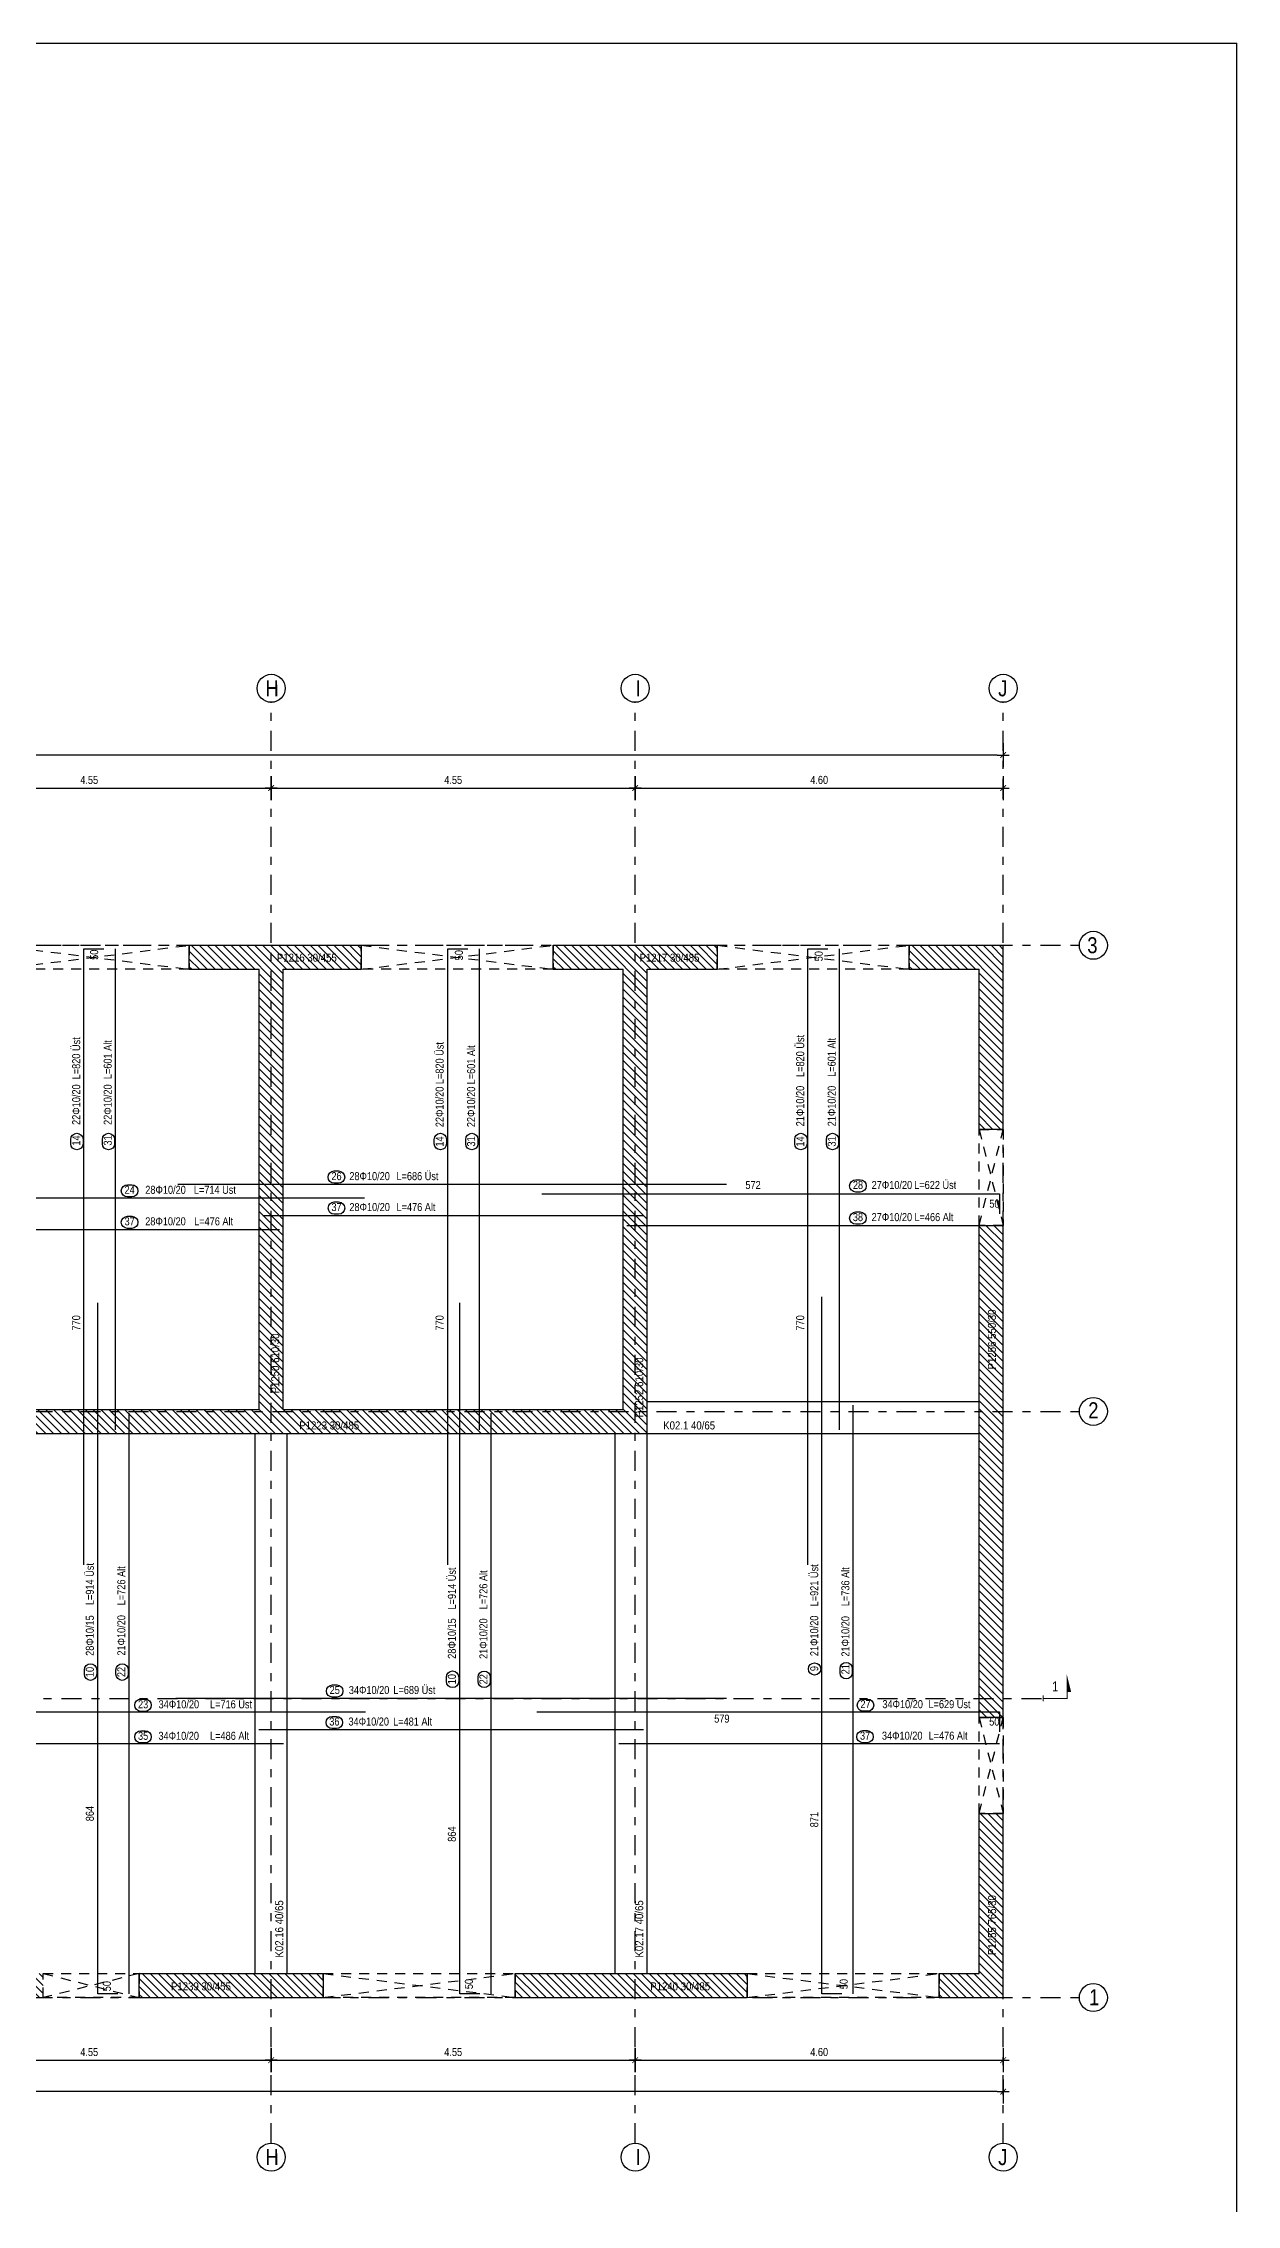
# Model space of a CAD drawing. Header units: metres. Extents: x 419734 to 420376, y 4564732 to 4565123.
# Drawn here: x 420088.13 to 420103.05, y 4565095.84 to 4565122.85 of the extents above; entities that cross this region are included whole.
import ezdxf
from ezdxf.enums import TextEntityAlignment as Align

# ---------------------------------------------------------------- set-up
doc = ezdxf.new("R2010")
doc.units = ezdxf.units.M
doc.linetypes.add('NASCOSTA', pattern=[0.375, 0.25, -0.125])
doc.linetypes.add('TRATTO-PUNTO', pattern=[1, 0.5, -0.25, 0, -0.25])
doc.layers.get('Defpoints').update_dxf_attribs({"color": 5})
for name, color, linetype in [('SW_ASSI', 7, 'TRATTO-PUNTO'), ('SW_DIM', 33, 'Continuous'), ('SW_MAGRONE', 2, 'Continuous'), ('SW_QUOTE', 1, 'Continuous'), ('SW_SEZIONI-ARMATURA', 3, 'Continuous'), ('SW_TESTI', 2, 'Continuous'), ('SW_TRATT_GRIGIO', 252, 'NASCOSTA'), ('SW_TRATTEGGIO_252', 252, 'Continuous'), ('SW_TXT_TESTI', 1, 'Continuous')]:
    doc.layers.add(name, color=color, linetype=linetype)
doc.styles.add('SWS', font='ARIALN.TTF')
doc.dimstyles.new('DIM-SW-50_m', dxfattribs={"dimtxt": 0.1, "dimasz": 0.075, "dimexe": 0.125, "dimexo": 0.125, "dimgap": 0.05, "dimtad": 1, "dimzin": 1, "dimdsep": 46, "dimtxsty": 'SWS', "dimblk1": 'D', "dimblk2": 'D', "dimsah": 1, "dimcen": 0.0075, "dimdle": 0.0625, "dimse1": 1, "dimse2": 1, "dimclrd": 256, "dimclre": 256, "dimclrt": 256, "dimazin": 0, "dimtfac": 0.75, "dimtmove": 1, "dimatfit": 3, "dimldrblk": 'D', "dimfxl": 0.125, "dimtvp": 1.5, "dimtolj": 1, "dimtzin": 0, "dimarcsym": 0})

# ---------------------------------------------------------------- blocks, each defined once
blk = doc.blocks.new('*U8')
at = {"layer": 'SW_QUOTE', "const_width": 0.0003}
blk.add_lwpolyline([(0, 0), (0.006, 0), (0.006, 0.00159)], dxfattribs=at)
at = {"layer": 'SW_QUOTE', "const_width": 0.0003, "flags": 128}
blk.add_lwpolyline([(0, -0.00075), (0, 0.00075)], dxfattribs=at)
at = {"layer": 'SW_QUOTE'}
blk.add_solid([(0.00585, 0.00159), (0.00701, 0.00159), (0.00585, 0.00624)], dxfattribs=at)
at = {"layer": 'SW_TESTI', "color": 3, "style": 'SWS'}
blk.add_attdef('SEZ', text='', height=0.0025, dxfattribs=at).set_placement((0.003, 0.003), align=Align.MIDDLE)
at = {"layer": 'SW_TESTI', "style": 'SWS'}
for tag, p in [('RIF_DOC_SEC', (0.003, -0.0055)), ('RIF_DOC', (0.003, -0.0025))]:
    blk.add_attdef(tag, text='', height=0.002, dxfattribs=at).set_placement(p, align=Align.MIDDLE)
blk = doc.blocks.new('D')
for p, q in [((-1, 0), (1, 0)), ((0, 2), (0, -2))]:
    blk.add_line(p, q)
at = {"const_width": 0.141}
blk.add_lwpolyline([(0.48, 0.48), (-0.48, -0.48)], dxfattribs=at)
blk = doc.blocks.new('*D866')
at = {"layer": 'Defpoints', "color": 0, "ltscale": 0.5, "transparency": 16777216}
for p in [(420086.429, 4565097.647), (420090.979, 4565097.647), (420090.979, 4565097.647)]:
    blk.add_point(p, dxfattribs=at)
at = {"layer": 'SW_DIM', "lineweight": -2, "ltscale": 0.5, "transparency": 16777216}
blk.add_line((420086.504, 4565097.647), (420090.904, 4565097.647), dxfattribs=at)
at = {"layer": 'SW_DIM', "lineweight": -2, "ltscale": 0.5, "transparency": 16777216, "xscale": 0.075, "yscale": 0.075, "zscale": 0.075, "rotation": 180}
blk.add_blockref('D', (420086.429, 4565097.647), dxfattribs=at)
at = {"layer": 'SW_DIM', "lineweight": -2, "ltscale": 0.5, "transparency": 16777216, "xscale": 0.075, "yscale": 0.075, "zscale": 0.075}
blk.add_blockref('D', (420090.979, 4565097.647), dxfattribs=at)
at = {"layer": 'SW_DIM', "ltscale": 0.5, "transparency": 16777216, "insert": (420088.704, 4565097.748), "char_height": 0.1, "attachment_point": 5, "style": 'SWS'}
blk.add_mtext('\\A1;4.55', dxfattribs=at)
blk = doc.blocks.new('*D867')
at = {"layer": 'Defpoints', "color": 0, "ltscale": 0.5, "transparency": 16777216}
for p in [(420090.979, 4565097.647), (420095.529, 4565097.647), (420095.529, 4565097.647)]:
    blk.add_point(p, dxfattribs=at)
at = {"layer": 'SW_DIM', "lineweight": -2, "ltscale": 0.5, "transparency": 16777216}
blk.add_line((420091.054, 4565097.647), (420095.454, 4565097.647), dxfattribs=at)
at = {"layer": 'SW_DIM', "lineweight": -2, "ltscale": 0.5, "transparency": 16777216, "xscale": 0.075, "yscale": 0.075, "zscale": 0.075, "rotation": 180}
blk.add_blockref('D', (420090.979, 4565097.647), dxfattribs=at)
at = {"layer": 'SW_DIM', "lineweight": -2, "ltscale": 0.5, "transparency": 16777216, "xscale": 0.075, "yscale": 0.075, "zscale": 0.075}
blk.add_blockref('D', (420095.529, 4565097.647), dxfattribs=at)
at = {"layer": 'SW_DIM', "ltscale": 0.5, "transparency": 16777216, "insert": (420093.254, 4565097.748), "char_height": 0.1, "attachment_point": 5, "style": 'SWS'}
blk.add_mtext('\\A1;4.55', dxfattribs=at)
blk = doc.blocks.new('*D868')
at = {"layer": 'Defpoints', "color": 0, "ltscale": 0.5, "transparency": 16777216}
for p in [(420095.529, 4565097.647), (420100.129, 4565097.647), (420100.129, 4565097.647)]:
    blk.add_point(p, dxfattribs=at)
at = {"layer": 'SW_DIM', "lineweight": -2, "ltscale": 0.5, "transparency": 16777216}
blk.add_line((420095.604, 4565097.647), (420100.054, 4565097.647), dxfattribs=at)
at = {"layer": 'SW_DIM', "lineweight": -2, "ltscale": 0.5, "transparency": 16777216, "xscale": 0.075, "yscale": 0.075, "zscale": 0.075, "rotation": 180}
blk.add_blockref('D', (420095.529, 4565097.647), dxfattribs=at)
at = {"layer": 'SW_DIM', "lineweight": -2, "ltscale": 0.5, "transparency": 16777216, "xscale": 0.075, "yscale": 0.075, "zscale": 0.075}
blk.add_blockref('D', (420100.129, 4565097.647), dxfattribs=at)
at = {"layer": 'SW_DIM', "ltscale": 0.5, "transparency": 16777216, "insert": (420097.829, 4565097.748), "char_height": 0.1, "attachment_point": 5, "style": 'SWS'}
blk.add_mtext('\\A1;4.60', dxfattribs=at)
blk = doc.blocks.new('*D869')
at = {"layer": 'Defpoints', "color": 0, "ltscale": 0.5, "transparency": 16777216}
for p in [(420051.656, 4565097.647), (420100.129, 4565097.647), (420051.656, 4565097.253)]:
    blk.add_point(p, dxfattribs=at)
at = {"layer": 'SW_DIM', "lineweight": -2, "ltscale": 0.5, "transparency": 16777216}
blk.add_line((420100.054, 4565097.253), (420051.731, 4565097.253), dxfattribs=at)
at = {"layer": 'SW_DIM', "lineweight": -2, "ltscale": 0.5, "transparency": 16777216, "xscale": 0.075, "yscale": 0.075, "zscale": 0.075, "rotation": 180}
blk.add_blockref('D', (420051.656, 4565097.253), dxfattribs=at)
at = {"layer": 'SW_DIM', "lineweight": -2, "ltscale": 0.5, "transparency": 16777216, "xscale": 0.075, "yscale": 0.075, "zscale": 0.075}
blk.add_blockref('D', (420100.129, 4565097.253), dxfattribs=at)
at = {"layer": 'SW_DIM', "ltscale": 0.5, "transparency": 16777216, "insert": (420075.893, 4565097.354), "char_height": 0.1, "attachment_point": 5, "style": 'SWS'}
blk.add_mtext('\\A1;48.47', dxfattribs=at)
blk = doc.blocks.new('*D880')
at = {"layer": 'Defpoints', "color": 0, "ltscale": 0.5, "transparency": 16777216}
for p in [(420090.979, 4565113.544), (420086.429, 4565112.995), (420090.979, 4565112.904)]:
    blk.add_point(p, dxfattribs=at)
at = {"layer": 'SW_DIM', "lineweight": -2, "ltscale": 0.5, "transparency": 16777216}
blk.add_line((420086.504, 4565113.544), (420090.904, 4565113.544), dxfattribs=at)
at = {"layer": 'SW_DIM', "lineweight": -2, "ltscale": 0.5, "transparency": 16777216, "xscale": 0.075, "yscale": 0.075, "zscale": 0.075, "rotation": 180}
blk.add_blockref('D', (420086.429, 4565113.544), dxfattribs=at)
at = {"layer": 'SW_DIM', "lineweight": -2, "ltscale": 0.5, "transparency": 16777216, "xscale": 0.075, "yscale": 0.075, "zscale": 0.075}
blk.add_blockref('D', (420090.979, 4565113.544), dxfattribs=at)
at = {"layer": 'SW_DIM', "ltscale": 0.5, "transparency": 16777216, "insert": (420088.704, 4565113.645), "char_height": 0.1, "attachment_point": 5, "style": 'SWS'}
blk.add_mtext('\\A1;4.55', dxfattribs=at)
blk = doc.blocks.new('*D881')
at = {"layer": 'Defpoints', "color": 0, "ltscale": 0.5, "transparency": 16777216}
for p in [(420095.529, 4565113.544), (420095.529, 4565112.965), (420090.979, 4565112.904)]:
    blk.add_point(p, dxfattribs=at)
at = {"layer": 'SW_DIM', "lineweight": -2, "ltscale": 0.5, "transparency": 16777216}
blk.add_line((420091.054, 4565113.544), (420095.454, 4565113.544), dxfattribs=at)
at = {"layer": 'SW_DIM', "lineweight": -2, "ltscale": 0.5, "transparency": 16777216, "xscale": 0.075, "yscale": 0.075, "zscale": 0.075, "rotation": 180}
blk.add_blockref('D', (420090.979, 4565113.544), dxfattribs=at)
at = {"layer": 'SW_DIM', "lineweight": -2, "ltscale": 0.5, "transparency": 16777216, "xscale": 0.075, "yscale": 0.075, "zscale": 0.075}
blk.add_blockref('D', (420095.529, 4565113.544), dxfattribs=at)
at = {"layer": 'SW_DIM', "ltscale": 0.5, "transparency": 16777216, "insert": (420093.254, 4565113.645), "char_height": 0.1, "attachment_point": 5, "style": 'SWS'}
blk.add_mtext('\\A1;4.55', dxfattribs=at)
blk = doc.blocks.new('*D882')
at = {"layer": 'Defpoints', "color": 0, "ltscale": 0.5, "transparency": 16777216}
for p in [(420100.129, 4565113.544), (420095.529, 4565112.965), (420100.129, 4565111.579)]:
    blk.add_point(p, dxfattribs=at)
at = {"layer": 'SW_DIM', "lineweight": -2, "ltscale": 0.5, "transparency": 16777216}
blk.add_line((420095.604, 4565113.544), (420100.054, 4565113.544), dxfattribs=at)
at = {"layer": 'SW_DIM', "lineweight": -2, "ltscale": 0.5, "transparency": 16777216, "xscale": 0.075, "yscale": 0.075, "zscale": 0.075, "rotation": 180}
blk.add_blockref('D', (420095.529, 4565113.544), dxfattribs=at)
at = {"layer": 'SW_DIM', "lineweight": -2, "ltscale": 0.5, "transparency": 16777216, "xscale": 0.075, "yscale": 0.075, "zscale": 0.075}
blk.add_blockref('D', (420100.129, 4565113.544), dxfattribs=at)
at = {"layer": 'SW_DIM', "ltscale": 0.5, "transparency": 16777216, "insert": (420097.829, 4565113.645), "char_height": 0.1, "attachment_point": 5, "style": 'SWS'}
blk.add_mtext('\\A1;4.60', dxfattribs=at)
blk = doc.blocks.new('*D883')
at = {"layer": 'Defpoints', "color": 0, "ltscale": 0.5, "transparency": 16777216}
for p in [(420051.656, 4565113.957), (420051.656, 4565113.271), (420100.129, 4565113.271)]:
    blk.add_point(p, dxfattribs=at)
at = {"layer": 'SW_DIM', "lineweight": -2, "ltscale": 0.5, "transparency": 16777216}
blk.add_line((420100.054, 4565113.957), (420051.731, 4565113.957), dxfattribs=at)
at = {"layer": 'SW_DIM', "lineweight": -2, "ltscale": 0.5, "transparency": 16777216, "xscale": 0.075, "yscale": 0.075, "zscale": 0.075, "rotation": 180}
blk.add_blockref('D', (420051.656, 4565113.957), dxfattribs=at)
at = {"layer": 'SW_DIM', "lineweight": -2, "ltscale": 0.5, "transparency": 16777216, "xscale": 0.075, "yscale": 0.075, "zscale": 0.075}
blk.add_blockref('D', (420100.129, 4565113.957), dxfattribs=at)
at = {"layer": 'SW_DIM', "ltscale": 0.5, "transparency": 16777216, "insert": (420075.893, 4565114.058), "char_height": 0.1, "attachment_point": 5, "style": 'SWS'}
blk.add_mtext('\\A1;48.47', dxfattribs=at)

msp = doc.modelspace()

# ---------------------------------------------------------------- hatches: boundary and pattern name
at = {"layer": 'SW_TRATTEGGIO_252'}
h = msp.add_hatch(dxfattribs=at)
h.set_pattern_fill('_USER', color=256, scale=0.07, angle=135, pattern_type=0)
h.set_pattern_definition([(135, (420023.831146, 4565253.75507), (-0.049497475, -0.049497475), [])])
h.paths.add_polyline_path([(420095.67913, 4565111.27883), (420096.55413, 4565111.27883), (420096.55413, 4565111.57883), (420095.27934, 4565111.57883), (420094.50413, 4565111.57883), (420094.50413, 4565111.27883), (420095.27934, 4565111.27883), (420095.37913, 4565111.27883), (420095.37913, 4565105.77883), (420091.12913, 4565105.77883), (420091.12913, 4565111.27883), (420092.10413, 4565111.27883), (420092.10413, 4565111.57883), (420090.72934, 4565111.57883), (420089.95413, 4565111.57883), (420089.95413, 4565111.27883), (420090.72934, 4565111.27883), (420090.82913, 4565111.27883), (420090.82913, 4565105.77883), (420086.57913, 4565105.77883), (420086.57913, 4565111.27883), (420087.55413, 4565111.27883), (420087.55413, 4565111.57883), (420086.17934, 4565111.57883), (420084.90413, 4565111.57883), (420084.90413, 4565111.27883), (420086.17934, 4565111.27883), (420086.27913, 4565111.27883), (420086.27913, 4565105.77883), (420081.02913, 4565105.77883), (420081.02913, 4565111.27883), (420082.50413, 4565111.27883), (420082.50413, 4565111.57883), (420080.62934, 4565111.57883), (420080.32913, 4565111.57883), (420080.32913, 4565111.27883), (420080.62934, 4565111.27883), (420080.72913, 4565111.27883), (420080.72913, 4565105.47883), (420086.57913, 4565105.47883), (420090.82913, 4565105.47883), (420091.12913, 4565105.47883), (420095.67913, 4565105.47883)])
h.paths.add_polyline_path([(420100.12913, 4565111.57883), (420098.95413, 4565111.57883), (420098.95413, 4565111.27883), (420099.82913, 4565111.27883), (420099.82913, 4565109.27883), (420100.12913, 4565109.27883)])
h.paths.add_polyline_path([(420100.12913, 4565106.07883), (420100.12913, 4565108.07883), (420099.82913, 4565108.07883), (420099.82913, 4565106.07883), (420099.82913, 4565101.92883), (420100.12913, 4565101.92883)])
h.paths.add_polyline_path([(420100.12913, 4565100.72883), (420099.82913, 4565100.72883), (420099.82913, 4565098.72883), (420099.32913, 4565098.72883), (420099.32913, 4565098.42883), (420100.12913, 4565098.42883)])
h.paths.add_polyline_path([(420096.92913, 4565098.72883), (420095.27934, 4565098.72883), (420094.02913, 4565098.72883), (420094.02913, 4565098.42883), (420095.27934, 4565098.42883), (420096.92913, 4565098.42883)])
h.paths.add_polyline_path([(420091.62913, 4565098.72883), (420090.72934, 4565098.72883), (420089.32913, 4565098.72883), (420089.32913, 4565098.42883), (420090.72934, 4565098.42883), (420091.62913, 4565098.42883)])
h.paths.add_polyline_path([(420088.12913, 4565098.72883), (420086.17934, 4565098.72883), (420085.87913, 4565098.72883), (420085.87913, 4565098.42883), (420086.17934, 4565098.42883), (420088.12913, 4565098.42883)])
h.paths.add_polyline_path([(420083.47913, 4565098.72883), (420082.82913, 4565098.72883), (420082.82913, 4565098.42883), (420083.47913, 4565098.42883)])
h.paths.add_polyline_path([(420081.62913, 4565098.72883), (420081.25413, 4565098.72883), (420081.25413, 4565098.42883), (420081.62913, 4565098.42883)])
h.paths.add_polyline_path([(420080.60413, 4565098.72883), (420080.32913, 4565098.72883), (420080.32913, 4565098.42883), (420080.60413, 4565098.42883)])
h.paths.add_polyline_path([(420077.92913, 4565098.72883), (420076.65313, 4565098.72883), (420076.65313, 4565098.42883), (420077.92913, 4565098.42883)])
h.paths.add_polyline_path([(420075.45313, 4565098.72883), (420075.17413, 4565098.72883), (420075.17413, 4565098.42883), (420075.45313, 4565098.42883)])
h.paths.add_polyline_path([(420074.43413, 4565098.72883), (420074.33413, 4565098.72883), (420074.33413, 4565098.42883), (420074.43413, 4565098.42883)])
h.paths.add_polyline_path([(420073.27413, 4565098.72883), (420072.8399, 4565098.72883), (420072.8399, 4565098.42883), (420073.27413, 4565098.42883)])
h.paths.add_polyline_path([(420069.2359, 4565098.72883), (420067.3043, 4565098.72883), (420065.14347, 4565098.72883), (420065.14347, 4565098.42883), (420067.3043, 4565098.42883), (420069.2359, 4565098.42883)])
h.paths.add_polyline_path([(420061.53947, 4565098.72883), (420059.93667, 4565098.72883), (420059.93667, 4565098.42883), (420061.53947, 4565098.42883)])
h.paths.add_polyline_path([(420059.28667, 4565098.72883), (420058.22675, 4565098.72883), (420058.22675, 4565098.42883), (420059.28667, 4565098.42883)])
h.paths.add_polyline_path([(420057.02675, 4565098.72883), (420056.02175, 4565098.72883), (420054.85641, 4565098.72883), (420054.85641, 4565098.42883), (420056.02175, 4565098.42883), (420057.02675, 4565098.42883)])
h.paths.add_polyline_path([(420052.45641, 4565098.72883), (420051.95641, 4565098.72883), (420051.95641, 4565100.72883), (420051.65641, 4565100.72883), (420051.65641, 4565098.42883), (420052.45641, 4565098.42883)])
h.paths.add_polyline_path([(420051.95641, 4565105.42883), (420051.65641, 4565105.42883), (420051.65641, 4565101.92883), (420051.95641, 4565101.92883)])
h.paths.add_polyline_path([(420051.95641, 4565108.07883), (420051.65641, 4565108.07883), (420051.65641, 4565106.07883), (420051.95641, 4565106.07883)])
h.paths.add_polyline_path([(420054.93641, 4565111.57883), (420051.65641, 4565111.57883), (420051.65641, 4565109.27883), (420051.95641, 4565109.27883), (420051.95641, 4565111.27883), (420054.93641, 4565111.27883)])
h.paths.add_polyline_path([(420057.18667, 4565111.57883), (420056.13641, 4565111.57883), (420056.13641, 4565111.27883), (420057.18667, 4565111.27883)])
h.paths.add_polyline_path([(420061.48967, 4565111.57883), (420059.88688, 4565111.57883), (420058.98667, 4565111.57883), (420058.98667, 4565111.27883), (420059.88688, 4565111.27883), (420061.48967, 4565111.27883)])
h.paths.add_polyline_path([(420069.2399, 4565111.57883), (420067.30409, 4565111.57883), (420065.09367, 4565111.57883), (420065.09367, 4565111.27883), (420067.30409, 4565111.27883), (420069.2399, 4565111.27883)])
h.paths.add_polyline_path([(420074.43413, 4565111.57883), (420072.8399, 4565111.57883), (420072.8399, 4565111.27883), (420074.43413, 4565111.27883)])
h.paths.add_polyline_path([(420076.07913, 4565111.57883), (420075.17413, 4565111.57883), (420075.17413, 4565111.27883), (420076.07913, 4565111.27883)])
h.paths.add_polyline_path([(420077.92913, 4565111.57883), (420077.27913, 4565111.57883), (420077.27913, 4565111.27883), (420077.92913, 4565111.27883)])
h.paths.add_polyline_path([(420056.13641, 4565111.57883), (420056.02175, 4565111.57883), (420056.02175, 4565111.27883), (420056.13641, 4565111.27883)])

# ---------------------------------------------------------------- linework, layer by layer
msp.add_line((419805.79921, 4565122.85209), (420103.04921, 4565122.85209))
msp.add_lwpolyline([(420103.04921, 4565080.80209), (420103.04921, 4565122.85209)])
at = {"layer": 'SW_ASSI', "ltscale": 0.5}
for points in [[(420090.97913, 4565096.60991), (420090.97913, 4565114.61539)], [(420095.52913, 4565096.60991), (420095.52913, 4565114.61539)], [(420100.12913, 4565096.60991), (420100.12913, 4565114.61539)], [(420046.59444, 4565111.57883), (420101.08148, 4565111.57883)], [(420046.59444, 4565105.75383), (420101.08148, 4565105.75383)], [(420046.59444, 4565098.42883), (420101.08148, 4565098.42883)]]:
    msp.add_lwpolyline(points, dxfattribs=at)
at = {"layer": 'SW_ASSI', "color": 8, "ltscale": 0.5}
msp.add_lwpolyline([(420051.15641, 4565102.16633), (420100.62913, 4565102.16633)], dxfattribs=at)
at = {"layer": 'SW_MAGRONE'}
for points in [[(420089.95413, 4565111.57883), (420092.10413, 4565111.57883)], [(420089.95413, 4565111.27883), (420089.95413, 4565111.57883)], [(420092.10413, 4565111.57883), (420092.10413, 4565111.27883)], [(420094.50413, 4565111.57883), (420095.27934, 4565111.57883)], [(420094.50413, 4565111.27883), (420094.50413, 4565111.57883)], [(420095.27934, 4565111.57883), (420096.55413, 4565111.57883)], [(420096.55413, 4565111.57883), (420096.55413, 4565111.27883)], [(420098.95413, 4565111.57883), (420100.12913, 4565111.57883)], [(420098.95413, 4565111.27883), (420098.95413, 4565111.57883)], [(420100.12913, 4565109.27883), (420100.12913, 4565111.57883)], [(420089.95413, 4565111.27883), (420090.82913, 4565111.27883)], [(420090.82913, 4565105.77883), (420090.82913, 4565111.27883)], [(420091.12913, 4565105.77883), (420091.12913, 4565111.27883)], [(420091.12913, 4565111.27883), (420092.10413, 4565111.27883)], [(420094.50413, 4565111.27883), (420095.37913, 4565111.27883)], [(420095.37913, 4565105.77883), (420095.37913, 4565111.27883)], [(420095.67913, 4565111.27883), (420096.55413, 4565111.27883)], [(420095.67913, 4565098.72883), (420095.67913, 4565111.27883)], [(420098.95413, 4565111.27883), (420099.82913, 4565111.27883)], [(420099.82913, 4565109.27883), (420099.82913, 4565111.27883)], [(420100.12913, 4565109.27883), (420099.82913, 4565109.27883)], [(420099.82913, 4565108.07883), (420100.12913, 4565108.07883)], [(420099.82913, 4565101.92883), (420099.82913, 4565108.07883)], [(420100.12913, 4565101.92883), (420100.12913, 4565108.07883)], [(420086.57913, 4565105.77883), (420090.82913, 4565105.77883)], [(420091.12913, 4565105.77883), (420095.37913, 4565105.77883)], [(420095.67913, 4565105.87883), (420099.82913, 4565105.87883)], [(420080.72913, 4565105.47883), (420099.82913, 4565105.47883)], [(420090.77913, 4565098.72883), (420090.77913, 4565105.47883)], [(420091.17913, 4565098.72883), (420091.17913, 4565105.47883)], [(420095.27913, 4565098.72883), (420095.27913, 4565105.47883)], [(420100.12913, 4565101.92883), (420099.82913, 4565101.92883)], [(420099.82913, 4565098.72883), (420099.82913, 4565100.72883)], [(420099.82913, 4565100.72883), (420100.12913, 4565100.72883)], [(420100.12913, 4565098.42883), (420100.12913, 4565100.72883)], [(420089.32913, 4565098.72883), (420091.62913, 4565098.72883)], [(420089.32913, 4565098.42883), (420089.32913, 4565098.72883)], [(420091.62913, 4565098.72883), (420091.62913, 4565098.42883)], [(420094.02913, 4565098.72883), (420096.92913, 4565098.72883)], [(420094.02913, 4565098.42883), (420094.02913, 4565098.72883)], [(420096.92913, 4565098.72883), (420096.92913, 4565098.42883)], [(420099.32913, 4565098.72883), (420099.82913, 4565098.72883)], [(420099.32913, 4565098.42883), (420099.32913, 4565098.72883)], [(420089.32913, 4565098.42883), (420091.62913, 4565098.42883)], [(420094.02913, 4565098.42883), (420096.92913, 4565098.42883)], [(420099.32913, 4565098.42883), (420100.12913, 4565098.42883)]]:
    msp.add_lwpolyline(points, dxfattribs=at)
at = {"layer": 'SW_SEZIONI-ARMATURA'}
for points in [[(420088.63713, 4565103.83633), (420088.63713, 4565111.53383), (420088.88713, 4565111.53383)], [(420089.03113, 4565105.52383), (420089.03113, 4565111.53383)], [(420093.18713, 4565103.83633), (420093.18713, 4565111.53383), (420093.43713, 4565111.53383)], [(420093.58113, 4565105.52383), (420093.58113, 4565111.53383)], [(420097.68713, 4565103.83633), (420097.68713, 4565111.53383), (420097.93713, 4565111.53383)], [(420098.08113, 4565105.52383), (420098.08113, 4565111.53383)], [(420089.81163, 4565108.59583), (420096.67163, 4565108.59583)], [(420085.01163, 4565108.42283), (420092.14663, 4565108.42283)], [(420094.36163, 4565108.47283), (420100.08413, 4565108.47283), (420100.08413, 4565108.22283)], [(420090.87413, 4565108.20183), (420095.63413, 4565108.20183)], [(420095.42413, 4565108.07883), (420100.08413, 4565108.07883)], [(420086.32413, 4565108.02883), (420091.08413, 4565108.02883)], [(420089.06013, 4565098.47383), (420088.81013, 4565098.47383), (420088.81013, 4565107.10883)], [(420093.58513, 4565098.47383), (420093.33513, 4565098.47383), (420093.33513, 4565107.10883)], [(420098.11013, 4565098.47383), (420097.86013, 4565098.47383), (420097.86013, 4565107.18383)], [(420089.20413, 4565098.47383), (420089.20413, 4565105.73383)], [(420093.72913, 4565098.47383), (420093.72913, 4565105.73383)], [(420098.25413, 4565098.47383), (420098.25413, 4565105.83383)], [(420089.78663, 4565102.17083), (420096.67163, 4565102.17083)], [(420084.99913, 4565101.99783), (420092.15913, 4565101.99783)], [(420094.29913, 4565101.99783), (420100.08413, 4565101.99783), (420100.08413, 4565101.74783)], [(420086.27413, 4565101.60383), (420091.13413, 4565101.60383)], [(420090.82413, 4565101.77683), (420095.63413, 4565101.77683)], [(420095.32413, 4565101.60383), (420100.08413, 4565101.60383)]]:
    msp.add_lwpolyline(points, dxfattribs=at)
at = {"layer": 'SW_TRATT_GRIGIO', "ltscale": 0.5}
for points in [[(420087.55413, 4565111.27883), (420089.95413, 4565111.57883)], [(420087.55413, 4565111.57883), (420089.95413, 4565111.27883)], [(420092.10413, 4565111.27883), (420094.50413, 4565111.57883)], [(420092.10413, 4565111.57883), (420094.50413, 4565111.27883)], [(420096.55413, 4565111.27883), (420098.95413, 4565111.57883)], [(420096.55413, 4565111.57883), (420098.95413, 4565111.27883)], [(420099.82913, 4565108.07883), (420100.12913, 4565109.27883)], [(420099.82913, 4565109.27883), (420100.12913, 4565108.07883)], [(420099.82913, 4565100.72883), (420100.12913, 4565101.92883)], [(420099.82913, 4565101.92883), (420100.12913, 4565100.72883)], [(420089.32913, 4565098.72883), (420088.12913, 4565098.42883)], [(420088.12913, 4565098.72883), (420089.32913, 4565098.42883)], [(420091.62913, 4565098.42883), (420094.02913, 4565098.72883)], [(420091.62913, 4565098.72883), (420094.02913, 4565098.42883)], [(420096.92913, 4565098.42883), (420099.32913, 4565098.72883)], [(420096.92913, 4565098.72883), (420099.32913, 4565098.42883)]]:
    msp.add_lwpolyline(points, dxfattribs=at)
for points in [[(420087.55413, 4565111.57883), (420089.95413, 4565111.57883), (420089.95413, 4565111.27883), (420087.55413, 4565111.27883)], [(420092.10413, 4565111.57883), (420094.50413, 4565111.57883), (420094.50413, 4565111.27883), (420092.10413, 4565111.27883)], [(420096.55413, 4565111.57883), (420098.95413, 4565111.57883), (420098.95413, 4565111.27883), (420096.55413, 4565111.27883)], [(420099.82913, 4565109.27883), (420100.12913, 4565109.27883), (420100.12913, 4565108.07883), (420099.82913, 4565108.07883)], [(420099.82913, 4565101.92883), (420100.12913, 4565101.92883), (420100.12913, 4565100.72883), (420099.82913, 4565100.72883)], [(420088.12913, 4565098.72883), (420089.32913, 4565098.72883), (420089.32913, 4565098.42883), (420088.12913, 4565098.42883)], [(420091.62913, 4565098.72883), (420094.02913, 4565098.72883), (420094.02913, 4565098.42883), (420091.62913, 4565098.42883)], [(420096.92913, 4565098.72883), (420099.32913, 4565098.72883), (420099.32913, 4565098.42883), (420096.92913, 4565098.42883)]]:
    msp.add_lwpolyline(points, close=True, dxfattribs=at)
at = {"layer": 'SW_TXT_TESTI'}
for points in [[(420088.47421, 4565109.09972), (420088.47421, 4565109.15372, -1), (420088.62721, 4565109.15372), (420088.62721, 4565109.09972, -1)], [(420088.86821, 4565109.09972), (420088.86821, 4565109.15372, -1), (420089.02121, 4565109.15372), (420089.02121, 4565109.09972, -1)], [(420093.01696, 4565109.09972), (420093.01696, 4565109.15372, -1), (420093.16996, 4565109.15372), (420093.16996, 4565109.09972, -1)], [(420093.41096, 4565109.09972), (420093.41096, 4565109.15372, -1), (420093.56396, 4565109.15372), (420093.56396, 4565109.09972, -1)], [(420097.52458, 4565109.09972), (420097.52458, 4565109.15372, -1), (420097.67758, 4565109.15372), (420097.67758, 4565109.09972, -1)], [(420097.91858, 4565109.09972), (420097.91858, 4565109.15372, -1), (420098.07158, 4565109.15372), (420098.07158, 4565109.09972, -1)], [(420091.76774, 4565108.75842), (420091.82174, 4565108.75842, -1), (420091.82174, 4565108.60542), (420091.76774, 4565108.60542, -1)], [(420098.28614, 4565108.64788), (420098.34014, 4565108.64788, -1), (420098.34014, 4565108.49488), (420098.28614, 4565108.49488, -1)], [(420089.1818, 4565108.58744), (420089.2358, 4565108.58744, -1), (420089.2358, 4565108.43444), (420089.1818, 4565108.43444, -1)], [(420091.76793, 4565108.372), (420091.82193, 4565108.372, -1), (420091.82193, 4565108.219), (420091.76793, 4565108.219, -1)], [(420089.1818, 4565108.19344), (420089.2358, 4565108.19344, -1), (420089.2358, 4565108.04044), (420089.1818, 4565108.04044, -1)], [(420098.28588, 4565108.24653), (420098.33988, 4565108.24653, -1), (420098.33988, 4565108.09353), (420098.28588, 4565108.09353, -1)], [(420088.64457, 4565102.46949), (420088.64457, 4565102.52349, -1), (420088.79757, 4565102.52349), (420088.79757, 4565102.46949, -1)], [(420089.03857, 4565102.46949), (420089.03857, 4565102.52349, -1), (420089.19157, 4565102.52349), (420089.19157, 4565102.46949, -1)], [(420093.17052, 4565102.38023), (420093.17052, 4565102.43423, -1), (420093.32352, 4565102.43423), (420093.32352, 4565102.38023, -1)], [(420093.56452, 4565102.37892), (420093.56452, 4565102.43292, -1), (420093.71752, 4565102.43292), (420093.71752, 4565102.37892, -1)], [(420098.08952, 4565102.4875), (420098.08952, 4565102.5415, -1), (420098.24252, 4565102.5415), (420098.24252, 4565102.4875, -1)], [(420089.35008, 4565102.15812), (420089.40408, 4565102.15812, -1), (420089.40408, 4565102.00512), (420089.35008, 4565102.00512, -1)], [(420091.74515, 4565102.33639), (420091.79915, 4565102.33639, -1), (420091.79915, 4565102.18339), (420091.74515, 4565102.18339, -1)], [(420098.38081, 4565102.15976), (420098.43481, 4565102.15976, -1), (420098.43481, 4565102.00676), (420098.38081, 4565102.00676, -1)], [(420091.74085, 4565101.94239), (420091.79485, 4565101.94239, -1), (420091.79485, 4565101.78939), (420091.74085, 4565101.78939, -1)], [(420089.35008, 4565101.76412), (420089.40408, 4565101.76412, -1), (420089.40408, 4565101.61112), (420089.35008, 4565101.61112, -1)], [(420098.37528, 4565101.76576), (420098.42928, 4565101.76576, -1), (420098.42928, 4565101.61276), (420098.37528, 4565101.61276, -1)]]:
    msp.add_lwpolyline(points, format="xyb", close=True, dxfattribs=at)
at = {"layer": 'SW_TXT_TESTI', "color": 1}
for centre in [(420090.97913, 4565114.79039), (420095.52913, 4565114.79039), (420100.12913, 4565114.79039), (420101.25648, 4565111.57883), (420101.25648, 4565105.75383), (420101.25648, 4565098.42883), (420090.97913, 4565096.43491), (420095.52913, 4565096.43491), (420100.12913, 4565096.43491)]:
    msp.add_circle(centre, 0.175, dxfattribs=at)
at = {"layer": 'SW_TXT_TESTI'}
msp.add_circle((420097.77202, 4565102.53499), 0.0765, dxfattribs=at)

# ---------------------------------------------------------------- block references
ref = msp.add_blockref('*U8', (420100.62913, 4565102.16633), dxfattribs=dict(xscale=50, yscale=50, zscale=50))
ref.add_attrib('SEZ', '1', dxfattribs={"layer": 'SW_TESTI', "color": 3, "height": 0.125, "style": 'SWS'}).set_placement((420100.77913, 4565102.31633), align=Align.MIDDLE)

# ---------------------------------------------------------------- texts
at = {"layer": 'SW_TXT_TESTI', "color": 4, "style": 'SWS'}
for s, p in [('H', (420090.90723, 4565114.69055)), ('I', (420095.53465, 4565114.69055)), ('J', (420100.06679, 4565114.69055)), ('3', (420101.18082, 4565111.4799)), ('2', (420101.19294, 4565105.6679)), ('1', (420101.20316, 4565098.33287)), ('H', (420090.90723, 4565096.33508)), ('I', (420095.53465, 4565096.33508)), ('J', (420100.06679, 4565096.33508))]:
    msp.add_text(s, height=0.2, rotation=0.110239, dxfattribs=at).set_placement(p)
at = {"layer": 'SW_TXT_TESTI', "color": 2, "linetype": 'Continuous', "lineweight": 5, "style": 'SWS'}
for s, p in [('50', (420088.81553, 4565111.39729)), ('50', (420093.37508, 4565111.39169)), ('50', (420097.87297, 4565111.37904)), ('L=820 Üst', (420088.59121, 4565109.90371)), ('L=601 Alt', (420088.98521, 4565109.90614)), ('L=820 Üst', (420093.13396, 4565109.84391)), ('L=601 Alt', (420093.52796, 4565109.84128)), ('L=820 Üst', (420097.64158, 4565109.93352)), ('L=601 Alt', (420098.03558, 4565109.93484)), ('22Φ10/20', (420088.59121, 4565109.33443)), ('22Φ10/20', (420088.98521, 4565109.33456)), ('22Φ10/20', (420093.13396, 4565109.30626)), ('22Φ10/20', (420093.52796, 4565109.30626)), ('21Φ10/20', (420097.64158, 4565109.3168)), ('21Φ10/20', (420098.03558, 4565109.3168)), ('770', (420088.59121, 4565106.76498)), ('770', (420093.13396, 4565106.76498)), ('770', (420097.64158, 4565106.76498)), ('L=914 Üst', (420088.76157, 4565103.33344)), ('L=726 Alt', (420089.15557, 4565103.33129)), ('L=914 Üst', (420093.28752, 4565103.27827)), ('L=726 Alt', (420093.68152, 4565103.28025)), ('L=921 Üst', (420097.81702, 4565103.3175)), ('L=736 Alt', (420098.20652, 4565103.31958)), ('28Φ10/15', (420088.76157, 4565102.69922)), ('21Φ10/20', (420089.15557, 4565102.70206)), ('21Φ10/20', (420097.81702, 4565102.69552)), ('21Φ10/20', (420098.20652, 4565102.68969)), ('28Φ10/15', (420093.28752, 4565102.66221)), ('21Φ10/20', (420093.68152, 4565102.6609)), ('864', (420088.76157, 4565100.63235)), ('864', (420093.28752, 4565100.37549)), ('871', (420097.81702, 4565100.55672)), ('50', (420088.97436, 4565098.50747)), ('50', (420093.49989, 4565098.53383)), ('50', (420098.18513, 4565098.53383))]:
    msp.add_text(s, height=0.1, rotation=90, dxfattribs=at).set_placement(p)
at = {"layer": 'SW_TXT_TESTI', "color": 2, "style": 'SWS', "width": 1.05}
for s, p in [('P1216 30/455', (420091.04992, 4565111.3743)), ('P1217 30/485', (420095.58287, 4565111.3743)), ('P1223 30/485', (420091.32913, 4565105.52883)), ('K02.1 40/65', (420095.87913, 4565105.52883)), ('P1239 30/455', (420089.72586, 4565098.51882)), ('P1240 30/485', (420095.71687, 4565098.51882))]:
    msp.add_text(s, height=0.1, dxfattribs=at).set_placement(p)
at = {"layer": 'SW_TXT_TESTI', "color": 3, "linetype": 'Continuous', "lineweight": 5, "style": 'SWS'}
for s, p in [('14', (420088.59121, 4565109.07615)), ('31', (420088.98521, 4565109.07628)), ('14', (420093.13396, 4565109.06379)), ('31', (420093.52796, 4565109.06379)), ('14', (420097.64158, 4565109.06379)), ('31', (420098.03558, 4565109.06379)), ('10', (420088.76157, 4565102.43356)), ('22', (420089.15557, 4565102.43356)), ('10', (420093.28752, 4565102.3443)), ('22', (420093.68152, 4565102.34299)), ('9', (420097.81702, 4565102.50839)), ('21', (420098.20652, 4565102.4683))]:
    msp.add_text(s, height=0.1, rotation=90, dxfattribs=at).set_placement(p)
at = {"layer": 'SW_TXT_TESTI', "color": 2, "linetype": 'Continuous', "lineweight": 5, "style": 'SWS'}
for s, p in [('L=714 Üst', (420090.0122, 4565108.47327)), ('28Φ10/20', (420091.95583, 4565108.64424)), ('L=686 Üst', (420092.54471, 4565108.64424)), ('572', (420096.90714, 4565108.5337)), ('27Φ10/20', (420098.48478, 4565108.5337)), ('L=622 Üst', (420099.01683, 4565108.5337)), ('28Φ10/20', (420089.40479, 4565108.47327)), ('28Φ10/20', (420091.95602, 4565108.25783)), ('L=476 Alt', (420092.54539, 4565108.25783)), ('50', (420099.95623, 4565108.29964)), ('28Φ10/20', (420089.40415, 4565108.07927)), ('L=476 Alt', (420090.01568, 4565108.07927)), ('27Φ10/20', (420098.48451, 4565108.13235)), ('L=466 Alt', (420099.01986, 4565108.13235)), ('34Φ10/20', (420089.57112, 4565102.04394)), ('L=716 Üst', (420090.21419, 4565102.04394)), ('34Φ10/20', (420091.94906, 4565102.22221)), ('L=689 Üst', (420092.50602, 4565102.22221)), ('34Φ10/20', (420098.61897, 4565102.04559)), ('L=629 Üst', (420099.1955, 4565102.04559)), ('34Φ10/20', (420091.94475, 4565101.82821)), ('L=481 Alt', (420092.50316, 4565101.82821)), ('579', (420096.51671, 4565101.86483)), ('50', (420099.95418, 4565101.82767)), ('34Φ10/20', (420089.56947, 4565101.64994)), ('L=486 Alt', (420090.21497, 4565101.64994)), ('34Φ10/20', (420098.61344, 4565101.65159)), ('L=476 Alt', (420099.19656, 4565101.65159))]:
    msp.add_text(s, height=0.1, dxfattribs=at).set_placement(p)
at = {"layer": 'SW_TXT_TESTI', "color": 3, "linetype": 'Continuous', "lineweight": 5, "style": 'SWS'}
for s, p in [('26', (420091.73181, 4565108.64424)), ('28', (420098.25021, 4565108.5337)), ('24', (420089.14587, 4565108.47327)), ('37', (420091.732, 4565108.25783)), ('37', (420089.14587, 4565108.07927)), ('38', (420098.24995, 4565108.13235)), ('23', (420089.31415, 4565102.04394)), ('25', (420091.70922, 4565102.22221)), ('27', (420098.34488, 4565102.04559)), ('36', (420091.70492, 4565101.82821)), ('35', (420089.31415, 4565101.64994)), ('37', (420098.33935, 4565101.65159))]:
    msp.add_text(s, height=0.1, dxfattribs=at).set_placement(p)
at = {"layer": 'SW_TXT_TESTI', "color": 2, "style": 'SWS', "width": 1.05}
for s, p in [('P1256 550/30', (420100.03867, 4565106.27883)), ('P1250 610/30', (420091.07913, 4565105.97883)), ('P1252 610/30', (420095.62913, 4565105.67883)), ('P1255 765/30', (420100.04024, 4565098.96015)), ('K02.16 40/65', (420091.12913, 4565098.92883)), ('K02.17 40/65', (420095.62913, 4565098.92883))]:
    msp.add_text(s, height=0.1, rotation=90, dxfattribs=at).set_placement(p)

# ---------------------------------------------------------------- dimensions: what is measured, and where the dimension line sits
at = {"layer": 'SW_DIM', "ltscale": 0.5}
for base, p1, p2, picture, middle in [((420051.65641, 4565113.95733), (420100.12913, 4565113.27135), (420051.65641, 4565113.27135), '*D883', (420075.89277, 4565114.05838)), ((420090.97913, 4565113.5437), (420086.42913, 4565112.9949), (420090.97913, 4565112.90394), '*D880', (420088.70413, 4565113.64455)), ((420095.52913, 4565113.5437), (420090.97913, 4565112.90394), (420095.52913, 4565112.96458), '*D881', (420093.25413, 4565113.64455)), ((420100.12913, 4565113.5437), (420095.52913, 4565112.96458), (420100.12913, 4565111.57883), '*D882', (420097.82913, 4565113.64476)), ((420090.97913, 4565097.64691), (420086.42913, 4565097.64691), (420090.97913, 4565097.64691), '*D866', (420088.70413, 4565097.74776)), ((420095.52913, 4565097.64691), (420090.97913, 4565097.64691), (420095.52913, 4565097.64691), '*D867', (420093.25413, 4565097.74776)), ((420100.12913, 4565097.64691), (420095.52913, 4565097.64691), (420100.12913, 4565097.64691), '*D868', (420097.82913, 4565097.74796)), ((420051.65641, 4565097.25279), (420100.12913, 4565097.64691), (420051.65641, 4565097.64691), '*D869', (420075.89277, 4565097.35384))]:
    dim = msp.add_linear_dim(base=base, p1=p1, p2=p2, dimstyle='DIM-SW-50_m', dxfattribs=at)
    dim.commit()
    dim.dimension.update_dxf_attribs({"geometry": picture, "text_midpoint": middle})

doc.saveas('drawing.dxf')
